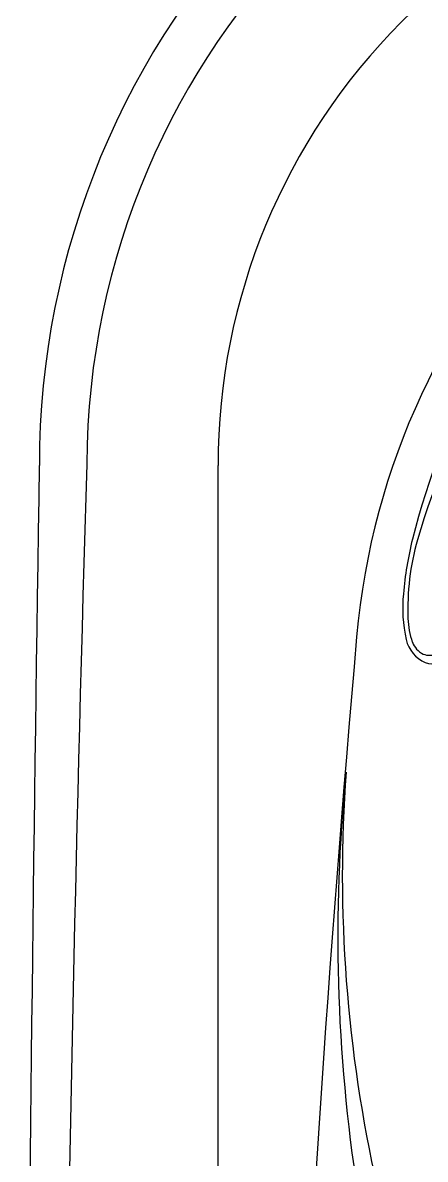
# Model space of a CAD drawing. Extents: x 649 to 723, y 631 to 778.
# Drawn here: x 648.76 to 654.79, y 711.96 to 728.96 of the extents above; entities that cross this region are included whole.
import ezdxf

# ---------------------------------------------------------------- set-up
doc = ezdxf.new("R2010")
doc.units = 0
doc.header["$MEASUREMENT"] = 0
doc.layers.add('1', color=4, linetype='Continuous')

# ---------------------------------------------------------------- blocks, each defined once
blk = doc.blocks.new('2010PRODIGY')
at = {"layer": '1', "color": 3}
blk.add_line((2.675, 12.056), (2.675, 74.876), dxfattribs=at)
at = {"layer": '1'}
for centre, radius, start, end in [((12.06, 74.877), 12.06, 89.9959, 180.0089), ((15.581, 71.354), 10.875, 96.5904, 174.9441), ((1985.457, 43.468), 1985.706, 179.093756, 180.906244), ((331.026, 43.468), 327.55, 174.94791, 185.05204)]:
    blk.add_arc(centre, radius, start, end, dxfattribs=at)
at = {"layer": '1', "color": 3}
for centre, radius, start, end in [((12.084, 74.836), 11.374, 90.1263, 179.711), ((12.054, 74.881), 9.38, 89.9983, 180.0316), ((15.625, 71.282), 10.346, 104.6927, 166.0685), ((16.209, 70.688), 10.99, 106.8927, 163.7518), ((1051.694, 43.777), 1051.445, 178.304125, 181.728593), ((10.405, 72.548), 4.974, 165.7483, 175.2997), ((9.344, 72.726), 3.83, 164.2822, 182.1094), ((7.55, 72.743), 2.113, 174.2196, 192.9222), ((6.701, 72.621), 1.185, 181.7184, 199.0453), ((5.969, 72.38), 0.491, 192.9019, 246.8383), ((5.895, 72.355), 0.336, 201.188, 243.2263), ((5.841, 72.29), 0.254, 247.3491, 295.2205), ((5.913, 72.345), 0.438, 251.7465, 303.1039), ((29.089, 67.824), 24.623, 174.3112, 188.9026), ((25.791, 68.76), 21.257, 175.8752, 192.7178)]:
    blk.add_arc(centre, radius, start, end, dxfattribs=at)

msp = doc.modelspace()

# ---------------------------------------------------------------- block references
at = {"layer": '1'}
msp.add_blockref('2010PRODIGY', (649.013, 647.46), dxfattribs=at)

doc.saveas('drawing.dxf')
